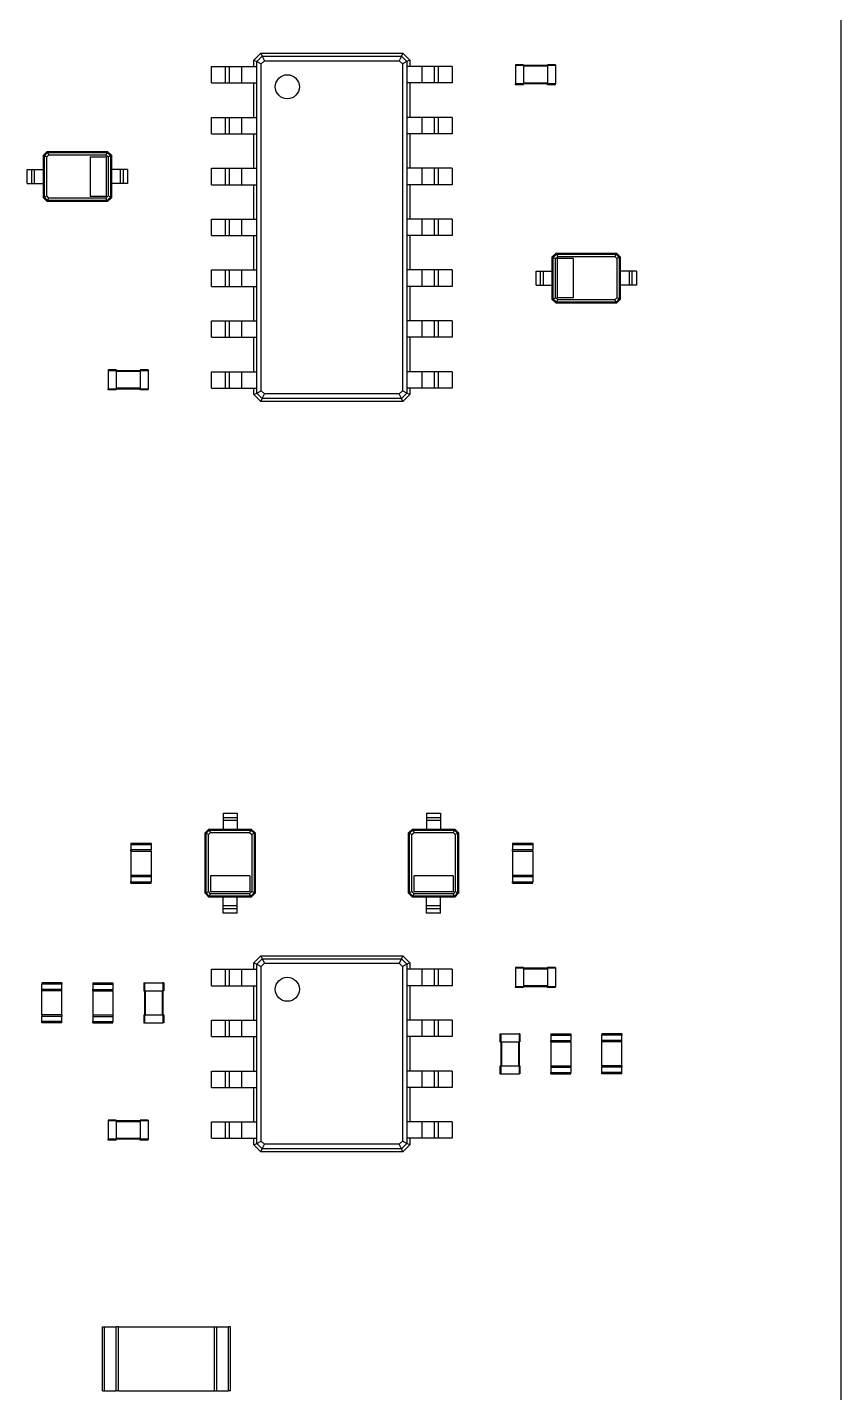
# Model space of a CAD drawing. Extents: x 437 to 795, y 364 to 621.
# Drawn here: x 754.4 to 795, y 492.4 to 560.6 of the extents above; entities that cross this region are included whole.
import ezdxf

# ---------------------------------------------------------------- set-up
doc = ezdxf.new("R2010")
doc.units = 0
doc.layers.get('0').update_dxf_attribs({"linetype": 'CONTINUOUS'})

msp = doc.modelspace()

# ---------------------------------------------------------------- linework, layer by layer
at = {"color": 7, "linetype": 'CONTINUOUS'}
for p, q in [((794.957, 594.445), (794.957, 449.665)), ((765.657, 558.98), (766.007, 559.33)), ((765.807, 558.905), (766.082, 559.18)), ((766.007, 559.33), (766.082, 559.18)), ((766.007, 559.33), (773.107, 559.33)), ((766.082, 559.18), (773.032, 559.18)), ((766.082, 559.18), (766.197, 558.95)), ((773.032, 559.18), (772.917, 558.95)), ((773.107, 559.33), (773.032, 559.18)), ((773.032, 559.18), (773.307, 558.905)), ((773.107, 559.33), (773.457, 558.98)), ((763.557, 557.84), (763.557, 558.66)), ((763.557, 558.66), (764.257, 558.66)), ((764.257, 557.84), (764.257, 558.66)), ((764.257, 558.66), (764.457, 558.66)), ((764.457, 557.84), (764.457, 558.66)), ((764.457, 558.66), (765.057, 558.66)), ((765.057, 557.84), (765.057, 558.66)), ((765.057, 558.66), (765.657, 558.66)), ((765.657, 558.98), (765.807, 558.905)), ((765.657, 558.66), (765.657, 558.98)), ((765.657, 558.66), (765.807, 558.66)), ((765.807, 558.905), (766.036, 558.79)), ((765.807, 558.66), (765.807, 558.905)), ((765.807, 557.84), (765.807, 558.66)), ((766.036, 558.79), (766.197, 558.95)), ((766.036, 542.47), (766.036, 558.79)), ((766.197, 558.95), (772.917, 558.95)), ((772.917, 558.95), (773.077, 558.79)), ((773.307, 558.905), (773.077, 558.79)), ((773.077, 558.79), (773.077, 542.47)), ((773.457, 558.98), (773.307, 558.905)), ((773.307, 558.905), (773.307, 558.66)), ((773.307, 558.66), (773.307, 557.84)), ((773.457, 558.66), (773.307, 558.66)), ((773.457, 558.98), (773.457, 558.66)), ((774.057, 558.66), (773.457, 558.66)), ((774.057, 558.66), (774.057, 557.84)), ((774.657, 558.66), (774.057, 558.66)), ((774.657, 558.66), (774.657, 557.84)), ((774.857, 558.66), (774.657, 558.66)), ((774.857, 558.66), (774.857, 557.84)), ((775.557, 558.66), (774.857, 558.66)), ((775.557, 558.66), (775.557, 557.84)), ((778.717, 558.75), (778.717, 558.71)), ((779.117, 558.75), (778.717, 558.75)), ((778.717, 558.71), (778.717, 557.79)), ((779.117, 558.71), (778.717, 558.71)), ((779.117, 558.75), (779.117, 558.71)), ((779.117, 558.71), (779.117, 557.79)), ((780.317, 558.71), (779.117, 558.71)), ((780.317, 558.67), (779.117, 558.67)), ((780.317, 558.75), (780.317, 558.71)), ((780.717, 558.75), (780.317, 558.75)), ((780.317, 558.71), (780.317, 557.79)), ((780.717, 558.71), (780.317, 558.71)), ((780.717, 558.75), (780.717, 558.71)), ((780.717, 558.71), (780.717, 557.79)), ((763.557, 557.84), (764.257, 557.84)), ((764.257, 557.84), (764.457, 557.84)), ((764.457, 557.84), (765.057, 557.84)), ((765.057, 557.84), (765.657, 557.84)), ((765.657, 557.84), (765.807, 557.84)), ((765.657, 556.12), (765.657, 557.84)), ((765.807, 556.12), (765.807, 557.84)), ((773.307, 557.84), (773.307, 556.12)), ((773.457, 557.84), (773.307, 557.84)), ((774.057, 557.84), (773.457, 557.84)), ((773.457, 557.84), (773.457, 556.12)), ((774.657, 557.84), (774.057, 557.84)), ((774.857, 557.84), (774.657, 557.84)), ((775.557, 557.84), (774.857, 557.84)), ((779.117, 557.79), (778.717, 557.79)), ((778.717, 557.75), (778.717, 557.79)), ((780.317, 557.83), (779.117, 557.83)), ((779.117, 557.75), (779.117, 557.79)), ((780.317, 557.79), (779.117, 557.79)), ((780.317, 557.75), (780.317, 557.79)), ((780.717, 557.79), (780.317, 557.79)), ((780.717, 557.75), (780.717, 557.79)), ((779.117, 557.75), (778.717, 557.75)), ((780.717, 557.75), (780.317, 557.75)), ((763.557, 555.3), (763.557, 556.12)), ((763.557, 556.12), (764.257, 556.12)), ((764.257, 555.3), (764.257, 556.12)), ((764.257, 556.12), (764.457, 556.12)), ((764.457, 555.3), (764.457, 556.12)), ((764.457, 556.12), (765.057, 556.12)), ((765.057, 555.3), (765.057, 556.12)), ((765.057, 556.12), (765.657, 556.12)), ((765.657, 556.12), (765.807, 556.12)), ((765.807, 555.3), (765.807, 556.12)), ((773.307, 556.12), (773.307, 555.3)), ((773.457, 556.12), (773.307, 556.12)), ((774.057, 556.12), (773.457, 556.12)), ((774.057, 556.12), (774.057, 555.3)), ((774.657, 556.12), (774.057, 556.12)), ((774.657, 556.12), (774.657, 555.3)), ((774.857, 556.12), (774.657, 556.12)), ((774.857, 556.12), (774.857, 555.3)), ((775.557, 556.12), (774.857, 556.12)), ((775.557, 556.12), (775.557, 555.3)), ((763.557, 555.3), (764.257, 555.3)), ((764.257, 555.3), (764.457, 555.3)), ((764.457, 555.3), (765.057, 555.3)), ((765.057, 555.3), (765.657, 555.3)), ((765.657, 555.3), (765.807, 555.3)), ((765.657, 553.58), (765.657, 555.3)), ((765.807, 553.58), (765.807, 555.3)), ((773.307, 555.3), (773.307, 553.58)), ((773.457, 555.3), (773.307, 555.3)), ((774.057, 555.3), (773.457, 555.3)), ((773.457, 555.3), (773.457, 553.58)), ((774.657, 555.3), (774.057, 555.3)), ((774.857, 555.3), (774.657, 555.3)), ((775.557, 555.3), (774.857, 555.3)), ((755.157, 554.23), (755.347, 554.42)), ((755.347, 554.42), (758.367, 554.42)), ((755.347, 554.42), (755.372, 554.37)), ((758.367, 554.42), (758.342, 554.37)), ((758.367, 554.42), (758.557, 554.23)), ((755.157, 553.52), (755.157, 554.23)), ((755.157, 554.23), (755.207, 554.205)), ((755.207, 554.205), (755.372, 554.37)), ((755.207, 554.205), (755.326, 554.145)), ((755.207, 553.52), (755.207, 554.205)), ((755.326, 554.145), (755.431, 554.25)), ((755.326, 552.195), (755.326, 554.145)), ((755.372, 554.37), (758.342, 554.37)), ((755.372, 554.37), (755.431, 554.25)), ((755.431, 554.25), (758.282, 554.25)), ((757.487, 554.15), (757.487, 552.189)), ((757.487, 554.15), (758.287, 554.15)), ((758.342, 554.37), (758.282, 554.25)), ((758.282, 554.25), (758.387, 554.145)), ((758.287, 554.15), (758.287, 552.189)), ((758.342, 554.37), (758.507, 554.205)), ((758.507, 554.205), (758.387, 554.145)), ((758.387, 554.145), (758.387, 552.195)), ((758.557, 554.23), (758.507, 554.205)), ((758.507, 554.205), (758.507, 553.52)), ((758.557, 554.23), (758.557, 553.52)), ((754.357, 552.82), (754.357, 553.52)), ((754.357, 553.52), (754.577, 553.52)), ((754.577, 552.82), (754.577, 553.52)), ((754.577, 553.52), (754.717, 553.52)), ((754.717, 552.82), (754.717, 553.52)), ((754.717, 553.52), (755.157, 553.52)), ((755.157, 552.82), (755.157, 553.52)), ((755.157, 553.52), (755.207, 553.52)), ((755.207, 552.82), (755.207, 553.52)), ((758.507, 553.52), (758.507, 552.82)), ((758.557, 553.52), (758.507, 553.52)), ((758.557, 553.52), (758.557, 552.82)), ((758.997, 553.52), (758.557, 553.52)), ((758.997, 553.52), (758.997, 552.82)), ((759.137, 553.52), (758.997, 553.52)), ((759.137, 553.52), (759.137, 552.82)), ((759.357, 553.52), (759.137, 553.52)), ((759.357, 553.52), (759.357, 552.82)), ((763.557, 552.76), (763.557, 553.58)), ((763.557, 553.58), (764.257, 553.58)), ((764.257, 552.76), (764.257, 553.58)), ((764.257, 553.58), (764.457, 553.58)), ((764.457, 552.76), (764.457, 553.58)), ((764.457, 553.58), (765.057, 553.58)), ((765.057, 552.76), (765.057, 553.58)), ((765.057, 553.58), (765.657, 553.58)), ((765.657, 553.58), (765.807, 553.58)), ((765.807, 552.76), (765.807, 553.58)), ((773.307, 553.58), (773.307, 552.76)), ((773.457, 553.58), (773.307, 553.58)), ((774.057, 553.58), (773.457, 553.58)), ((774.057, 553.58), (774.057, 552.76)), ((774.657, 553.58), (774.057, 553.58)), ((774.657, 553.58), (774.657, 552.76)), ((774.857, 553.58), (774.657, 553.58)), ((774.857, 553.58), (774.857, 552.76)), ((775.557, 553.58), (774.857, 553.58)), ((775.557, 553.58), (775.557, 552.76)), ((754.357, 552.82), (754.577, 552.82)), ((754.577, 552.82), (754.717, 552.82)), ((754.717, 552.82), (755.157, 552.82)), ((755.157, 552.82), (755.207, 552.82)), ((755.157, 552.11), (755.157, 552.82)), ((755.207, 552.135), (755.207, 552.82)), ((758.507, 552.82), (758.507, 552.135)), ((758.557, 552.82), (758.507, 552.82)), ((758.997, 552.82), (758.557, 552.82)), ((758.557, 552.82), (758.557, 552.11)), ((759.137, 552.82), (758.997, 552.82)), ((759.357, 552.82), (759.137, 552.82)), ((763.557, 552.76), (764.257, 552.76)), ((764.257, 552.76), (764.457, 552.76)), ((764.457, 552.76), (765.057, 552.76)), ((765.057, 552.76), (765.657, 552.76)), ((765.657, 552.76), (765.807, 552.76)), ((765.657, 551.04), (765.657, 552.76)), ((765.807, 551.04), (765.807, 552.76)), ((773.307, 552.76), (773.307, 551.04)), ((773.457, 552.76), (773.307, 552.76)), ((774.057, 552.76), (773.457, 552.76)), ((773.457, 552.76), (773.457, 551.04)), ((774.657, 552.76), (774.057, 552.76)), ((774.857, 552.76), (774.657, 552.76)), ((775.557, 552.76), (774.857, 552.76)), ((755.157, 552.11), (755.207, 552.135)), ((755.347, 551.92), (755.157, 552.11)), ((755.207, 552.135), (755.326, 552.195)), ((755.372, 551.97), (755.207, 552.135)), ((755.431, 552.089), (755.326, 552.195)), ((755.347, 551.92), (755.372, 551.97)), ((758.367, 551.92), (755.347, 551.92)), ((755.372, 551.97), (755.431, 552.089)), ((758.342, 551.97), (755.372, 551.97)), ((758.282, 552.089), (755.431, 552.089)), ((757.487, 552.189), (758.287, 552.189)), ((758.387, 552.195), (758.282, 552.089)), ((758.342, 551.97), (758.282, 552.089)), ((758.507, 552.135), (758.342, 551.97)), ((758.367, 551.92), (758.342, 551.97)), ((758.557, 552.11), (758.367, 551.92)), ((758.507, 552.135), (758.387, 552.195)), ((758.557, 552.11), (758.507, 552.135)), ((763.557, 550.22), (763.557, 551.04)), ((763.557, 551.04), (764.257, 551.04)), ((764.257, 550.22), (764.257, 551.04)), ((764.257, 551.04), (764.457, 551.04)), ((764.457, 550.22), (764.457, 551.04)), ((764.457, 551.04), (765.057, 551.04)), ((765.057, 550.22), (765.057, 551.04)), ((765.057, 551.04), (765.657, 551.04)), ((765.657, 551.04), (765.807, 551.04)), ((765.807, 550.22), (765.807, 551.04)), ((773.307, 551.04), (773.307, 550.22)), ((773.457, 551.04), (773.307, 551.04)), ((774.057, 551.04), (773.457, 551.04)), ((774.057, 551.04), (774.057, 550.22)), ((774.657, 551.04), (774.057, 551.04)), ((774.657, 551.04), (774.657, 550.22)), ((774.857, 551.04), (774.657, 551.04)), ((774.857, 551.04), (774.857, 550.22)), ((775.557, 551.04), (774.857, 551.04)), ((775.557, 551.04), (775.557, 550.22)), ((763.557, 550.22), (764.257, 550.22)), ((764.257, 550.22), (764.457, 550.22)), ((764.457, 550.22), (765.057, 550.22)), ((765.057, 550.22), (765.657, 550.22)), ((765.657, 548.5), (765.657, 550.22)), ((765.657, 550.22), (765.807, 550.22)), ((765.807, 548.5), (765.807, 550.22)), ((773.307, 550.22), (773.307, 548.5)), ((773.457, 550.22), (773.307, 550.22)), ((774.057, 550.22), (773.457, 550.22)), ((773.457, 550.22), (773.457, 548.5)), ((774.657, 550.22), (774.057, 550.22)), ((774.857, 550.22), (774.657, 550.22)), ((775.557, 550.22), (774.857, 550.22)), ((780.557, 549.15), (780.747, 549.34)), ((780.557, 549.15), (780.607, 549.125)), ((780.557, 548.44), (780.557, 549.15)), ((780.607, 549.125), (780.772, 549.29)), ((780.607, 549.125), (780.726, 549.065)), ((780.607, 548.44), (780.607, 549.125)), ((780.726, 549.065), (780.831, 549.17)), ((780.726, 547.115), (780.726, 549.065)), ((780.747, 549.34), (783.767, 549.34)), ((780.747, 549.34), (780.772, 549.29)), ((780.772, 549.29), (783.742, 549.29)), ((780.772, 549.29), (780.831, 549.17)), ((781.626, 549.07), (780.826, 549.07)), ((780.826, 547.109), (780.826, 549.07)), ((780.831, 549.17), (783.682, 549.17)), ((781.626, 547.109), (781.626, 549.07)), ((783.742, 549.29), (783.682, 549.17)), ((783.682, 549.17), (783.787, 549.065)), ((783.767, 549.34), (783.742, 549.29)), ((783.742, 549.29), (783.907, 549.125)), ((783.767, 549.34), (783.957, 549.15)), ((783.907, 549.125), (783.787, 549.065)), ((783.787, 549.065), (783.787, 547.115)), ((783.957, 549.15), (783.907, 549.125)), ((783.907, 549.125), (783.907, 548.44)), ((783.957, 549.15), (783.957, 548.44)), ((763.557, 547.68), (763.557, 548.5)), ((763.557, 548.5), (764.257, 548.5)), ((764.257, 547.68), (764.257, 548.5)), ((764.257, 548.5), (764.457, 548.5)), ((764.457, 547.68), (764.457, 548.5)), ((764.457, 548.5), (765.057, 548.5)), ((765.057, 547.68), (765.057, 548.5)), ((765.057, 548.5), (765.657, 548.5)), ((765.657, 548.5), (765.807, 548.5)), ((765.807, 547.68), (765.807, 548.5)), ((773.307, 548.5), (773.307, 547.68)), ((773.457, 548.5), (773.307, 548.5)), ((774.057, 548.5), (773.457, 548.5)), ((774.057, 548.5), (774.057, 547.68)), ((774.657, 548.5), (774.057, 548.5)), ((774.657, 548.5), (774.657, 547.68)), ((774.857, 548.5), (774.657, 548.5)), ((774.857, 548.5), (774.857, 547.68)), ((775.557, 548.5), (774.857, 548.5)), ((775.557, 548.5), (775.557, 547.68)), ((779.757, 547.74), (779.757, 548.44)), ((779.757, 548.44), (779.977, 548.44)), ((779.977, 547.74), (779.977, 548.44)), ((779.977, 548.44), (780.117, 548.44)), ((780.117, 547.74), (780.117, 548.44)), ((780.117, 548.44), (780.557, 548.44)), ((780.557, 547.74), (780.557, 548.44)), ((780.557, 548.44), (780.607, 548.44)), ((780.607, 547.74), (780.607, 548.44)), ((783.907, 548.44), (783.907, 547.74)), ((783.957, 548.44), (783.907, 548.44)), ((783.957, 548.44), (783.957, 547.74)), ((784.397, 548.44), (783.957, 548.44)), ((784.397, 548.44), (784.397, 547.74)), ((784.537, 548.44), (784.397, 548.44)), ((784.537, 548.44), (784.537, 547.74)), ((784.757, 548.44), (784.537, 548.44)), ((784.757, 548.44), (784.757, 547.74)), ((763.557, 547.68), (764.257, 547.68)), ((764.257, 547.68), (764.457, 547.68)), ((764.457, 547.68), (765.057, 547.68)), ((765.057, 547.68), (765.657, 547.68)), ((765.657, 547.68), (765.807, 547.68)), ((765.657, 545.96), (765.657, 547.68)), ((765.807, 545.96), (765.807, 547.68)), ((773.307, 547.68), (773.307, 545.96)), ((773.457, 547.68), (773.307, 547.68)), ((774.057, 547.68), (773.457, 547.68)), ((773.457, 547.68), (773.457, 545.96)), ((774.657, 547.68), (774.057, 547.68)), ((774.857, 547.68), (774.657, 547.68)), ((775.557, 547.68), (774.857, 547.68)), ((779.757, 547.74), (779.977, 547.74)), ((779.977, 547.74), (780.117, 547.74)), ((780.117, 547.74), (780.557, 547.74)), ((780.557, 547.74), (780.607, 547.74)), ((780.557, 547.03), (780.557, 547.74)), ((780.607, 547.055), (780.607, 547.74)), ((783.907, 547.74), (783.907, 547.055)), ((783.957, 547.74), (783.907, 547.74)), ((784.397, 547.74), (783.957, 547.74)), ((783.957, 547.74), (783.957, 547.03)), ((784.537, 547.74), (784.397, 547.74)), ((784.757, 547.74), (784.537, 547.74)), ((780.557, 547.03), (780.607, 547.055)), ((780.747, 546.84), (780.557, 547.03)), ((780.607, 547.055), (780.726, 547.115)), ((780.772, 546.89), (780.607, 547.055)), ((780.831, 547.009), (780.726, 547.115)), ((780.747, 546.84), (780.772, 546.89)), ((780.772, 546.89), (780.831, 547.009)), ((783.742, 546.89), (780.772, 546.89)), ((781.626, 547.109), (780.826, 547.109)), ((783.682, 547.009), (780.831, 547.009)), ((783.787, 547.115), (783.682, 547.009)), ((783.742, 546.89), (783.682, 547.009)), ((783.907, 547.055), (783.742, 546.89)), ((783.767, 546.84), (783.742, 546.89)), ((783.957, 547.03), (783.767, 546.84)), ((783.907, 547.055), (783.787, 547.115)), ((783.957, 547.03), (783.907, 547.055)), ((783.767, 546.84), (780.747, 546.84)), ((763.557, 545.14), (763.557, 545.96)), ((763.557, 545.96), (764.257, 545.96)), ((764.257, 545.14), (764.257, 545.96)), ((764.257, 545.96), (764.457, 545.96)), ((764.457, 545.14), (764.457, 545.96)), ((764.457, 545.96), (765.057, 545.96)), ((765.057, 545.14), (765.057, 545.96)), ((765.057, 545.96), (765.657, 545.96)), ((765.657, 545.96), (765.807, 545.96)), ((765.807, 545.14), (765.807, 545.96)), ((773.307, 545.96), (773.307, 545.14)), ((773.457, 545.96), (773.307, 545.96)), ((774.057, 545.96), (773.457, 545.96)), ((774.057, 545.96), (774.057, 545.14)), ((774.657, 545.96), (774.057, 545.96)), ((774.657, 545.96), (774.657, 545.14)), ((774.857, 545.96), (774.657, 545.96)), ((774.857, 545.96), (774.857, 545.14)), ((775.557, 545.96), (774.857, 545.96)), ((775.557, 545.96), (775.557, 545.14)), ((763.557, 545.14), (764.257, 545.14)), ((764.257, 545.14), (764.457, 545.14)), ((764.457, 545.14), (765.057, 545.14)), ((765.057, 545.14), (765.657, 545.14)), ((765.657, 543.42), (765.657, 545.14)), ((765.657, 545.14), (765.807, 545.14)), ((765.807, 543.42), (765.807, 545.14)), ((773.307, 545.14), (773.307, 543.42)), ((773.457, 545.14), (773.307, 545.14)), ((774.057, 545.14), (773.457, 545.14)), ((773.457, 545.14), (773.457, 543.42)), ((774.657, 545.14), (774.057, 545.14)), ((774.857, 545.14), (774.657, 545.14)), ((775.557, 545.14), (774.857, 545.14)), ((758.397, 543.51), (758.397, 543.47)), ((758.797, 543.51), (758.397, 543.51)), ((758.397, 543.47), (758.397, 542.55)), ((758.797, 543.47), (758.397, 543.47)), ((758.797, 543.51), (758.797, 543.47)), ((758.797, 543.47), (758.797, 542.55)), ((759.997, 543.47), (758.797, 543.47)), ((759.997, 543.51), (759.997, 543.47)), ((760.397, 543.51), (759.997, 543.51)), ((760.397, 543.47), (759.997, 543.47)), ((759.997, 543.47), (759.997, 542.55)), ((760.397, 543.51), (760.397, 543.47)), ((760.397, 543.47), (760.397, 542.55)), ((759.997, 543.43), (758.797, 543.43)), ((763.557, 542.6), (763.557, 543.42)), ((763.557, 543.42), (764.257, 543.42)), ((764.257, 542.6), (764.257, 543.42)), ((764.257, 543.42), (764.457, 543.42)), ((764.457, 542.6), (764.457, 543.42)), ((764.457, 543.42), (765.057, 543.42)), ((765.057, 542.6), (765.057, 543.42)), ((765.057, 543.42), (765.657, 543.42)), ((765.657, 543.42), (765.807, 543.42)), ((765.807, 542.6), (765.807, 543.42)), ((773.307, 543.42), (773.307, 542.6)), ((773.457, 543.42), (773.307, 543.42)), ((774.057, 543.42), (773.457, 543.42)), ((774.057, 543.42), (774.057, 542.6)), ((774.657, 543.42), (774.057, 543.42)), ((774.657, 543.42), (774.657, 542.6)), ((774.857, 543.42), (774.657, 543.42)), ((774.857, 543.42), (774.857, 542.6)), ((775.557, 543.42), (774.857, 543.42)), ((775.557, 543.42), (775.557, 542.6)), ((758.797, 542.55), (758.397, 542.55)), ((758.397, 542.51), (758.397, 542.55)), ((758.797, 542.51), (758.397, 542.51)), ((759.997, 542.59), (758.797, 542.59)), ((758.797, 542.51), (758.797, 542.55)), ((759.997, 542.55), (758.797, 542.55)), ((760.397, 542.55), (759.997, 542.55)), ((759.997, 542.51), (759.997, 542.55)), ((760.397, 542.51), (759.997, 542.51)), ((760.397, 542.51), (760.397, 542.55)), ((763.557, 542.6), (764.257, 542.6)), ((764.257, 542.6), (764.457, 542.6)), ((764.457, 542.6), (765.057, 542.6)), ((765.057, 542.6), (765.657, 542.6)), ((765.657, 542.6), (765.807, 542.6)), ((765.657, 542.28), (765.657, 542.6)), ((765.657, 542.28), (765.807, 542.355)), ((766.007, 541.93), (765.657, 542.28)), ((765.807, 542.355), (765.807, 542.6)), ((765.807, 542.355), (766.036, 542.47)), ((766.082, 542.08), (765.807, 542.355)), ((766.197, 542.309), (766.036, 542.47)), ((766.082, 542.08), (766.197, 542.309)), ((772.917, 542.309), (766.197, 542.309)), ((773.077, 542.47), (772.917, 542.309)), ((773.032, 542.08), (772.917, 542.309)), ((773.307, 542.355), (773.032, 542.08)), ((773.307, 542.355), (773.077, 542.47)), ((773.457, 542.28), (773.107, 541.93)), ((773.307, 542.6), (773.307, 542.355)), ((773.457, 542.6), (773.307, 542.6)), ((773.457, 542.28), (773.307, 542.355)), ((774.057, 542.6), (773.457, 542.6)), ((773.457, 542.6), (773.457, 542.28)), ((774.657, 542.6), (774.057, 542.6)), ((774.857, 542.6), (774.657, 542.6)), ((775.557, 542.6), (774.857, 542.6)), ((766.007, 541.93), (766.082, 542.08)), ((773.107, 541.93), (766.007, 541.93)), ((773.032, 542.08), (766.082, 542.08)), ((773.107, 541.93), (773.032, 542.08)), ((764.127, 521.38), (764.827, 521.38)), ((764.127, 521.38), (764.127, 521.16)), ((764.127, 521.16), (764.827, 521.16)), ((764.127, 521.16), (764.127, 521.02)), ((764.127, 521.02), (764.827, 521.02)), ((764.127, 521.02), (764.127, 520.58)), ((764.827, 521.38), (764.827, 521.16)), ((764.827, 521.16), (764.827, 521.02)), ((764.827, 521.02), (764.827, 520.58)), ((774.287, 521.38), (774.987, 521.38)), ((774.287, 521.38), (774.287, 521.16)), ((774.287, 521.16), (774.987, 521.16)), ((774.287, 521.16), (774.287, 521.02)), ((774.287, 521.02), (774.987, 521.02)), ((774.287, 521.02), (774.287, 520.58)), ((774.987, 521.38), (774.987, 521.16)), ((774.987, 521.16), (774.987, 521.02)), ((774.987, 521.02), (774.987, 520.58)), ((763.227, 520.39), (763.417, 520.58)), ((763.227, 520.39), (763.277, 520.365)), ((763.227, 517.37), (763.227, 520.39)), ((763.277, 520.365), (763.442, 520.53)), ((763.277, 520.365), (763.396, 520.305)), ((763.277, 517.395), (763.277, 520.365)), ((763.396, 520.305), (763.501, 520.41)), ((763.396, 517.455), (763.396, 520.305)), ((763.417, 520.58), (763.442, 520.53)), ((763.417, 520.58), (764.127, 520.58)), ((763.442, 520.53), (764.127, 520.53)), ((763.442, 520.53), (763.501, 520.41)), ((763.501, 520.41), (765.452, 520.41)), ((764.127, 520.58), (764.827, 520.58)), ((764.127, 520.58), (764.127, 520.53)), ((764.127, 520.53), (764.827, 520.53)), ((764.827, 520.58), (764.827, 520.53)), ((764.827, 520.58), (765.537, 520.58)), ((764.827, 520.53), (765.512, 520.53)), ((765.512, 520.53), (765.452, 520.41)), ((765.452, 520.41), (765.557, 520.305)), ((765.537, 520.58), (765.512, 520.53)), ((765.512, 520.53), (765.677, 520.365)), ((765.537, 520.58), (765.727, 520.39)), ((765.677, 520.365), (765.557, 520.305)), ((765.557, 520.305), (765.557, 517.455)), ((765.727, 520.39), (765.677, 520.365)), ((765.677, 520.365), (765.677, 517.395)), ((765.727, 520.39), (765.727, 517.37)), ((773.387, 520.39), (773.577, 520.58)), ((773.387, 520.39), (773.437, 520.365)), ((773.387, 517.37), (773.387, 520.39)), ((773.437, 520.365), (773.602, 520.53)), ((773.437, 517.395), (773.437, 520.365)), ((773.437, 520.365), (773.556, 520.305)), ((773.556, 520.305), (773.661, 520.41)), ((773.556, 517.455), (773.556, 520.305)), ((773.577, 520.58), (773.602, 520.53)), ((773.577, 520.58), (774.287, 520.58)), ((773.602, 520.53), (774.287, 520.53)), ((773.602, 520.53), (773.661, 520.41)), ((773.661, 520.41), (775.612, 520.41)), ((774.287, 520.58), (774.987, 520.58)), ((774.287, 520.58), (774.287, 520.53)), ((774.287, 520.53), (774.987, 520.53)), ((774.987, 520.58), (774.987, 520.53)), ((774.987, 520.58), (775.697, 520.58)), ((774.987, 520.53), (775.672, 520.53)), ((775.672, 520.53), (775.612, 520.41)), ((775.612, 520.41), (775.717, 520.305)), ((775.697, 520.58), (775.672, 520.53)), ((775.672, 520.53), (775.837, 520.365)), ((775.697, 520.58), (775.887, 520.39)), ((775.837, 520.365), (775.717, 520.305)), ((775.717, 520.305), (775.717, 517.455)), ((775.887, 520.39), (775.837, 520.365)), ((775.837, 520.365), (775.837, 517.395)), ((775.887, 520.39), (775.887, 517.37)), ((759.532, 519.88), (760.532, 519.88)), ((759.532, 519.88), (759.532, 519.81)), ((759.532, 519.81), (760.532, 519.81)), ((759.532, 519.81), (759.532, 519.55)), ((760.532, 519.88), (760.532, 519.81)), ((760.532, 519.81), (760.532, 519.55)), ((778.582, 519.88), (779.582, 519.88)), ((778.582, 519.88), (778.582, 519.81)), ((778.582, 519.81), (778.582, 519.55)), ((778.582, 519.81), (779.582, 519.81)), ((779.582, 519.88), (779.582, 519.81)), ((779.582, 519.81), (779.582, 519.55)), ((759.532, 519.48), (759.532, 519.55)), ((759.532, 519.55), (760.532, 519.55)), ((759.532, 519.48), (759.532, 518.28)), ((759.532, 519.48), (760.532, 519.48)), ((760.532, 519.48), (760.532, 519.55)), ((760.532, 519.48), (760.532, 518.28)), ((778.582, 519.55), (779.582, 519.55)), ((778.582, 519.48), (778.582, 519.55)), ((778.582, 519.48), (778.582, 518.28)), ((778.582, 519.48), (779.582, 519.48)), ((779.582, 519.48), (779.582, 519.55)), ((779.582, 519.48), (779.582, 518.28)), ((759.532, 518.28), (760.532, 518.28)), ((759.532, 518.28), (759.532, 518.21)), ((760.532, 518.28), (760.532, 518.21)), ((763.496, 518.249), (763.496, 517.449)), ((765.457, 518.249), (763.496, 518.249)), ((765.457, 518.249), (765.457, 517.449)), ((773.656, 518.249), (773.656, 517.449)), ((775.617, 518.249), (773.656, 518.249)), ((775.617, 518.249), (775.617, 517.449)), ((778.582, 518.28), (779.582, 518.28)), ((778.582, 518.28), (778.582, 518.21)), ((779.582, 518.28), (779.582, 518.21)), ((759.532, 518.21), (760.532, 518.21)), ((759.532, 518.21), (759.532, 517.95)), ((759.532, 517.88), (759.532, 517.95)), ((759.532, 517.95), (760.532, 517.95)), ((759.532, 517.88), (760.532, 517.88)), ((760.532, 518.21), (760.532, 517.95)), ((760.532, 517.88), (760.532, 517.95)), ((778.582, 518.21), (778.582, 517.95)), ((778.582, 518.21), (779.582, 518.21)), ((778.582, 517.95), (779.582, 517.95)), ((778.582, 517.88), (778.582, 517.95)), ((778.582, 517.88), (779.582, 517.88)), ((779.582, 518.21), (779.582, 517.95)), ((779.582, 517.88), (779.582, 517.95)), ((763.227, 517.37), (763.277, 517.395)), ((763.417, 517.18), (763.227, 517.37)), ((763.277, 517.395), (763.396, 517.455)), ((763.442, 517.23), (763.277, 517.395)), ((763.501, 517.349), (763.396, 517.455)), ((763.417, 517.18), (763.442, 517.23)), ((764.127, 517.18), (763.417, 517.18)), ((763.442, 517.23), (763.501, 517.349)), ((764.127, 517.23), (763.442, 517.23)), ((765.457, 517.449), (763.496, 517.449)), ((765.452, 517.349), (763.501, 517.349)), ((764.827, 517.23), (764.127, 517.23)), ((764.127, 517.18), (764.127, 517.23)), ((764.127, 516.74), (764.127, 517.18)), ((764.827, 517.18), (764.127, 517.18)), ((765.512, 517.23), (764.827, 517.23)), ((764.827, 517.18), (764.827, 517.23)), ((765.537, 517.18), (764.827, 517.18)), ((764.827, 516.74), (764.827, 517.18)), ((765.557, 517.455), (765.452, 517.349)), ((765.512, 517.23), (765.452, 517.349)), ((765.677, 517.395), (765.512, 517.23)), ((765.537, 517.18), (765.512, 517.23)), ((765.727, 517.37), (765.537, 517.18)), ((765.677, 517.395), (765.557, 517.455)), ((765.727, 517.37), (765.677, 517.395)), ((773.387, 517.37), (773.437, 517.395)), ((773.577, 517.18), (773.387, 517.37)), ((773.437, 517.395), (773.556, 517.455)), ((773.602, 517.23), (773.437, 517.395)), ((773.661, 517.349), (773.556, 517.455)), ((773.577, 517.18), (773.602, 517.23)), ((774.287, 517.18), (773.577, 517.18)), ((773.602, 517.23), (773.661, 517.349)), ((774.287, 517.23), (773.602, 517.23)), ((775.617, 517.449), (773.656, 517.449)), ((775.612, 517.349), (773.661, 517.349)), ((774.987, 517.23), (774.287, 517.23)), ((774.287, 517.18), (774.287, 517.23)), ((774.987, 517.18), (774.287, 517.18)), ((774.287, 516.74), (774.287, 517.18)), ((775.672, 517.23), (774.987, 517.23)), ((774.987, 517.18), (774.987, 517.23)), ((775.697, 517.18), (774.987, 517.18)), ((774.987, 516.74), (774.987, 517.18)), ((775.717, 517.455), (775.612, 517.349)), ((775.672, 517.23), (775.612, 517.349)), ((775.837, 517.395), (775.672, 517.23)), ((775.697, 517.18), (775.672, 517.23)), ((775.887, 517.37), (775.697, 517.18)), ((775.837, 517.395), (775.717, 517.455)), ((775.887, 517.37), (775.837, 517.395)), ((764.827, 516.74), (764.127, 516.74)), ((764.127, 516.6), (764.127, 516.74)), ((764.827, 516.6), (764.127, 516.6)), ((764.127, 516.38), (764.127, 516.6)), ((764.827, 516.38), (764.127, 516.38)), ((764.827, 516.6), (764.827, 516.74)), ((764.827, 516.38), (764.827, 516.6)), ((774.987, 516.74), (774.287, 516.74)), ((774.287, 516.6), (774.287, 516.74)), ((774.987, 516.6), (774.287, 516.6)), ((774.287, 516.38), (774.287, 516.6)), ((774.987, 516.38), (774.287, 516.38)), ((774.987, 516.6), (774.987, 516.74)), ((774.987, 516.38), (774.987, 516.6)), ((765.657, 513.905), (766.007, 514.255)), ((766.007, 514.255), (766.082, 514.105)), ((766.007, 514.255), (773.107, 514.255)), ((773.107, 514.255), (773.032, 514.105)), ((773.107, 514.255), (773.457, 513.905)), ((763.557, 512.755), (763.557, 513.575)), ((763.557, 513.575), (764.257, 513.575)), ((764.257, 512.755), (764.257, 513.575)), ((764.257, 513.575), (764.457, 513.575)), ((764.457, 512.755), (764.457, 513.575)), ((764.457, 513.575), (765.057, 513.575)), ((765.057, 512.755), (765.057, 513.575)), ((765.057, 513.575), (765.657, 513.575)), ((765.657, 513.905), (765.807, 513.83)), ((765.657, 513.575), (765.657, 513.905)), ((765.657, 513.575), (765.807, 513.575)), ((765.807, 513.83), (766.082, 514.105)), ((765.807, 513.83), (766.036, 513.715)), ((765.807, 513.575), (765.807, 513.83)), ((765.807, 512.755), (765.807, 513.575)), ((766.036, 513.715), (766.197, 513.875)), ((766.036, 504.995), (766.036, 513.715)), ((766.082, 514.105), (773.032, 514.105)), ((766.082, 514.105), (766.197, 513.875)), ((766.197, 513.875), (772.917, 513.875)), ((773.032, 514.105), (772.917, 513.875)), ((772.917, 513.875), (773.077, 513.715)), ((773.032, 514.105), (773.307, 513.83)), ((773.307, 513.83), (773.077, 513.715)), ((773.077, 513.715), (773.077, 504.995)), ((773.457, 513.905), (773.307, 513.83)), ((773.307, 513.83), (773.307, 513.575)), ((773.307, 513.575), (773.307, 512.755)), ((773.457, 513.575), (773.307, 513.575)), ((773.457, 513.905), (773.457, 513.575)), ((774.057, 513.575), (773.457, 513.575)), ((774.057, 513.575), (774.057, 512.755)), ((774.657, 513.575), (774.057, 513.575)), ((774.657, 513.575), (774.657, 512.755)), ((774.857, 513.575), (774.657, 513.575)), ((774.857, 513.575), (774.857, 512.755)), ((775.557, 513.575), (774.857, 513.575)), ((775.557, 513.575), (775.557, 512.755)), ((778.717, 513.665), (778.717, 513.625)), ((779.117, 513.665), (778.717, 513.665)), ((779.117, 513.625), (778.717, 513.625)), ((778.717, 513.625), (778.717, 512.705)), ((779.117, 513.665), (779.117, 513.625)), ((779.117, 513.625), (779.117, 512.705)), ((780.317, 513.625), (779.117, 513.625)), ((780.317, 513.585), (779.117, 513.585)), ((780.317, 513.665), (780.317, 513.625)), ((780.717, 513.665), (780.317, 513.665)), ((780.717, 513.625), (780.317, 513.625)), ((780.317, 513.625), (780.317, 512.705)), ((780.717, 513.665), (780.717, 513.625)), ((780.717, 513.625), (780.717, 512.705)), ((755.087, 512.895), (755.087, 512.825)), ((756.087, 512.895), (755.087, 512.895)), ((756.087, 512.825), (755.087, 512.825)), ((755.087, 512.565), (755.087, 512.825)), ((756.087, 512.895), (756.087, 512.825)), ((756.087, 512.565), (756.087, 512.825)), ((757.627, 512.895), (758.627, 512.895)), ((757.627, 512.895), (757.627, 512.825)), ((757.627, 512.825), (758.627, 512.825)), ((757.627, 512.825), (757.627, 512.565)), ((758.627, 512.895), (758.627, 512.825)), ((758.627, 512.825), (758.627, 512.565)), ((760.167, 512.895), (760.167, 512.495)), ((760.167, 512.895), (760.207, 512.895)), ((760.207, 512.895), (760.207, 512.495)), ((760.207, 512.895), (761.127, 512.895)), ((761.127, 512.895), (761.127, 512.495)), ((761.167, 512.895), (761.127, 512.895)), ((761.167, 512.895), (761.167, 512.495)), ((755.087, 512.495), (755.087, 512.565)), ((756.087, 512.565), (755.087, 512.565)), ((755.087, 511.295), (755.087, 512.495)), ((756.087, 512.495), (755.087, 512.495)), ((756.087, 512.495), (756.087, 512.565)), ((756.087, 511.295), (756.087, 512.495)), ((757.627, 512.495), (757.627, 512.565)), ((757.627, 512.565), (758.627, 512.565)), ((757.627, 512.495), (757.627, 511.295)), ((757.627, 512.495), (758.627, 512.495)), ((758.627, 512.495), (758.627, 512.565)), ((758.627, 512.495), (758.627, 511.295)), ((760.167, 512.495), (760.207, 512.495)), ((760.207, 512.495), (761.127, 512.495)), ((760.207, 512.495), (760.207, 511.295)), ((760.247, 512.495), (760.247, 511.295)), ((761.087, 512.495), (761.087, 511.295)), ((761.167, 512.495), (761.127, 512.495)), ((761.127, 512.495), (761.127, 511.295)), ((763.557, 512.755), (764.257, 512.755)), ((764.257, 512.755), (764.457, 512.755)), ((764.457, 512.755), (765.057, 512.755)), ((765.057, 512.755), (765.657, 512.755)), ((765.657, 512.755), (765.807, 512.755)), ((765.657, 511.035), (765.657, 512.755)), ((765.807, 511.035), (765.807, 512.755)), ((773.307, 512.755), (773.307, 511.035)), ((773.457, 512.755), (773.307, 512.755)), ((774.057, 512.755), (773.457, 512.755)), ((773.457, 512.755), (773.457, 511.035)), ((774.657, 512.755), (774.057, 512.755)), ((774.857, 512.755), (774.657, 512.755)), ((775.557, 512.755), (774.857, 512.755)), ((778.717, 512.665), (778.717, 512.705)), ((779.117, 512.705), (778.717, 512.705)), ((779.117, 512.665), (778.717, 512.665)), ((780.317, 512.745), (779.117, 512.745)), ((779.117, 512.665), (779.117, 512.705)), ((780.317, 512.705), (779.117, 512.705)), ((780.317, 512.665), (780.317, 512.705)), ((780.717, 512.705), (780.317, 512.705)), ((780.717, 512.665), (780.317, 512.665)), ((780.717, 512.665), (780.717, 512.705)), ((756.087, 511.295), (755.087, 511.295)), ((755.087, 511.295), (755.087, 511.225)), ((756.087, 511.225), (755.087, 511.225)), ((755.087, 510.965), (755.087, 511.225)), ((755.087, 510.895), (755.087, 510.965)), ((756.087, 510.965), (755.087, 510.965)), ((756.087, 510.895), (755.087, 510.895)), ((756.087, 511.295), (756.087, 511.225)), ((756.087, 510.965), (756.087, 511.225)), ((756.087, 510.895), (756.087, 510.965)), ((757.627, 511.295), (758.627, 511.295)), ((757.627, 511.295), (757.627, 511.225)), ((757.627, 511.225), (758.627, 511.225)), ((757.627, 511.225), (757.627, 510.965)), ((757.627, 510.895), (757.627, 510.965)), ((757.627, 510.965), (758.627, 510.965)), ((757.627, 510.895), (758.627, 510.895)), ((758.627, 511.295), (758.627, 511.225)), ((758.627, 511.225), (758.627, 510.965)), ((758.627, 510.895), (758.627, 510.965)), ((760.167, 511.295), (760.167, 510.895)), ((760.167, 511.295), (760.207, 511.295)), ((760.167, 510.895), (760.207, 510.895)), ((760.207, 511.295), (760.207, 510.895)), ((760.207, 511.295), (761.127, 511.295)), ((760.207, 510.895), (761.127, 510.895)), ((761.127, 511.295), (761.127, 510.895)), ((761.167, 511.295), (761.127, 511.295)), ((761.167, 510.895), (761.127, 510.895)), ((761.167, 511.295), (761.167, 510.895)), ((763.557, 510.215), (763.557, 511.035)), ((763.557, 511.035), (764.257, 511.035)), ((764.257, 510.215), (764.257, 511.035)), ((764.257, 511.035), (764.457, 511.035)), ((764.457, 510.215), (764.457, 511.035)), ((764.457, 511.035), (765.057, 511.035)), ((765.057, 510.215), (765.057, 511.035)), ((765.057, 511.035), (765.657, 511.035)), ((765.657, 511.035), (765.807, 511.035)), ((765.807, 510.215), (765.807, 511.035)), ((773.307, 511.035), (773.307, 510.215)), ((773.457, 511.035), (773.307, 511.035)), ((774.057, 511.035), (773.457, 511.035)), ((774.057, 511.035), (774.057, 510.215)), ((774.657, 511.035), (774.057, 511.035)), ((774.657, 511.035), (774.657, 510.215)), ((774.857, 511.035), (774.657, 511.035)), ((774.857, 511.035), (774.857, 510.215)), ((775.557, 511.035), (774.857, 511.035)), ((775.557, 511.035), (775.557, 510.215)), ((763.557, 510.215), (764.257, 510.215)), ((764.257, 510.215), (764.457, 510.215)), ((764.457, 510.215), (765.057, 510.215)), ((765.057, 510.215), (765.657, 510.215)), ((765.657, 510.215), (765.807, 510.215)), ((765.657, 508.495), (765.657, 510.215)), ((765.807, 508.495), (765.807, 510.215)), ((773.307, 510.215), (773.307, 508.495)), ((773.457, 510.215), (773.307, 510.215)), ((774.057, 510.215), (773.457, 510.215)), ((773.457, 510.215), (773.457, 508.495)), ((774.657, 510.215), (774.057, 510.215)), ((774.857, 510.215), (774.657, 510.215)), ((775.557, 510.215), (774.857, 510.215)), ((777.947, 510.355), (777.947, 509.955)), ((777.947, 510.355), (777.987, 510.355)), ((777.987, 510.355), (777.987, 509.955)), ((777.987, 510.355), (778.907, 510.355)), ((778.907, 510.355), (778.907, 509.955)), ((778.947, 510.355), (778.907, 510.355)), ((778.947, 510.355), (778.947, 509.955)), ((780.487, 510.355), (781.487, 510.355)), ((780.487, 510.355), (780.487, 510.285)), ((780.487, 510.285), (781.487, 510.285)), ((780.487, 510.285), (780.487, 510.025)), ((781.487, 510.355), (781.487, 510.285)), ((781.487, 510.285), (781.487, 510.025)), ((783.027, 510.355), (783.027, 510.285)), ((784.027, 510.355), (783.027, 510.355)), ((784.027, 510.285), (783.027, 510.285)), ((783.027, 510.025), (783.027, 510.285)), ((784.027, 510.355), (784.027, 510.285)), ((784.027, 510.025), (784.027, 510.285)), ((777.947, 509.955), (777.987, 509.955)), ((777.987, 509.955), (778.907, 509.955)), ((777.987, 509.955), (777.987, 508.755)), ((778.027, 509.955), (778.027, 508.755)), ((778.867, 509.955), (778.867, 508.755)), ((778.947, 509.955), (778.907, 509.955)), ((778.907, 509.955), (778.907, 508.755)), ((780.487, 509.955), (780.487, 510.025)), ((780.487, 510.025), (781.487, 510.025)), ((780.487, 509.955), (780.487, 508.755)), ((780.487, 509.955), (781.487, 509.955)), ((781.487, 509.955), (781.487, 510.025)), ((781.487, 509.955), (781.487, 508.755)), ((784.027, 510.025), (783.027, 510.025)), ((783.027, 509.955), (783.027, 510.025)), ((783.027, 508.755), (783.027, 509.955)), ((784.027, 509.955), (783.027, 509.955)), ((784.027, 509.955), (784.027, 510.025)), ((784.027, 508.755), (784.027, 509.955)), ((777.947, 508.755), (777.947, 508.355)), ((777.947, 508.755), (777.987, 508.755)), ((777.987, 508.755), (777.987, 508.355)), ((777.987, 508.755), (778.907, 508.755)), ((778.907, 508.755), (778.907, 508.355)), ((778.947, 508.755), (778.907, 508.755)), ((778.947, 508.755), (778.947, 508.355)), ((780.487, 508.755), (780.487, 508.685)), ((780.487, 508.755), (781.487, 508.755)), ((781.487, 508.755), (781.487, 508.685)), ((783.027, 508.755), (783.027, 508.685)), ((784.027, 508.755), (783.027, 508.755)), ((784.027, 508.755), (784.027, 508.685)), ((763.557, 507.675), (763.557, 508.495)), ((763.557, 508.495), (764.257, 508.495)), ((764.257, 507.675), (764.257, 508.495)), ((764.257, 508.495), (764.457, 508.495)), ((764.457, 507.675), (764.457, 508.495)), ((764.457, 508.495), (765.057, 508.495)), ((765.057, 507.675), (765.057, 508.495)), ((765.057, 508.495), (765.657, 508.495)), ((765.657, 508.495), (765.807, 508.495)), ((765.807, 507.675), (765.807, 508.495)), ((773.307, 508.495), (773.307, 507.675)), ((773.457, 508.495), (773.307, 508.495)), ((774.057, 508.495), (773.457, 508.495)), ((774.057, 508.495), (774.057, 507.675)), ((774.657, 508.495), (774.057, 508.495)), ((774.657, 508.495), (774.657, 507.675)), ((774.857, 508.495), (774.657, 508.495)), ((774.857, 508.495), (774.857, 507.675)), ((775.557, 508.495), (774.857, 508.495)), ((775.557, 508.495), (775.557, 507.675)), ((777.947, 508.355), (777.987, 508.355)), ((777.987, 508.355), (778.907, 508.355)), ((778.947, 508.355), (778.907, 508.355)), ((780.487, 508.685), (780.487, 508.425)), ((780.487, 508.685), (781.487, 508.685)), ((780.487, 508.355), (780.487, 508.425)), ((780.487, 508.425), (781.487, 508.425)), ((780.487, 508.355), (781.487, 508.355)), ((781.487, 508.685), (781.487, 508.425)), ((781.487, 508.355), (781.487, 508.425)), ((784.027, 508.685), (783.027, 508.685)), ((783.027, 508.425), (783.027, 508.685)), ((784.027, 508.425), (783.027, 508.425)), ((783.027, 508.355), (783.027, 508.425)), ((784.027, 508.355), (783.027, 508.355)), ((784.027, 508.425), (784.027, 508.685)), ((784.027, 508.355), (784.027, 508.425)), ((763.557, 507.675), (764.257, 507.675)), ((764.257, 507.675), (764.457, 507.675)), ((764.457, 507.675), (765.057, 507.675)), ((765.057, 507.675), (765.657, 507.675)), ((765.657, 505.955), (765.657, 507.675)), ((765.657, 507.675), (765.807, 507.675)), ((765.807, 505.955), (765.807, 507.675)), ((773.307, 507.675), (773.307, 505.955)), ((773.457, 507.675), (773.307, 507.675)), ((774.057, 507.675), (773.457, 507.675)), ((773.457, 507.675), (773.457, 505.955)), ((774.657, 507.675), (774.057, 507.675)), ((774.857, 507.675), (774.657, 507.675)), ((775.557, 507.675), (774.857, 507.675)), ((758.397, 506.045), (758.397, 506.005)), ((758.797, 506.045), (758.397, 506.045)), ((758.797, 506.005), (758.397, 506.005)), ((758.397, 506.005), (758.397, 505.085)), ((758.797, 506.045), (758.797, 506.005)), ((758.797, 506.005), (758.797, 505.085)), ((759.997, 506.005), (758.797, 506.005)), ((759.997, 505.965), (758.797, 505.965)), ((759.997, 506.045), (759.997, 506.005)), ((760.397, 506.045), (759.997, 506.045)), ((760.397, 506.005), (759.997, 506.005)), ((759.997, 506.005), (759.997, 505.085)), ((760.397, 506.045), (760.397, 506.005)), ((760.397, 506.005), (760.397, 505.085)), ((763.557, 505.135), (763.557, 505.955)), ((763.557, 505.955), (764.257, 505.955)), ((764.257, 505.135), (764.257, 505.955)), ((764.257, 505.955), (764.457, 505.955)), ((764.457, 505.135), (764.457, 505.955)), ((764.457, 505.955), (765.057, 505.955)), ((765.057, 505.135), (765.057, 505.955)), ((765.057, 505.955), (765.657, 505.955)), ((765.657, 505.955), (765.807, 505.955)), ((765.807, 505.135), (765.807, 505.955)), ((773.307, 505.955), (773.307, 505.135)), ((773.457, 505.955), (773.307, 505.955)), ((774.057, 505.955), (773.457, 505.955)), ((774.057, 505.955), (774.057, 505.135)), ((774.657, 505.955), (774.057, 505.955)), ((774.657, 505.955), (774.657, 505.135)), ((774.857, 505.955), (774.657, 505.955)), ((774.857, 505.955), (774.857, 505.135)), ((775.557, 505.955), (774.857, 505.955)), ((775.557, 505.955), (775.557, 505.135)), ((758.397, 505.045), (758.397, 505.085)), ((758.797, 505.085), (758.397, 505.085)), ((758.797, 505.045), (758.397, 505.045)), ((759.997, 505.125), (758.797, 505.125)), ((758.797, 505.045), (758.797, 505.085)), ((759.997, 505.085), (758.797, 505.085)), ((760.397, 505.085), (759.997, 505.085)), ((759.997, 505.045), (759.997, 505.085)), ((760.397, 505.045), (759.997, 505.045)), ((760.397, 505.045), (760.397, 505.085)), ((763.557, 505.135), (764.257, 505.135)), ((764.257, 505.135), (764.457, 505.135)), ((764.457, 505.135), (765.057, 505.135)), ((765.057, 505.135), (765.657, 505.135)), ((765.657, 504.805), (765.657, 505.135)), ((765.657, 505.135), (765.807, 505.135)), ((765.657, 504.805), (765.807, 504.88)), ((766.007, 504.455), (765.657, 504.805)), ((765.807, 504.88), (765.807, 505.135)), ((765.807, 504.88), (766.036, 504.995)), ((766.082, 504.605), (765.807, 504.88)), ((766.007, 504.455), (766.082, 504.605)), ((766.197, 504.834), (766.036, 504.995)), ((766.082, 504.605), (766.197, 504.834)), ((773.032, 504.605), (766.082, 504.605)), ((772.917, 504.834), (766.197, 504.834)), ((773.077, 504.995), (772.917, 504.834)), ((773.032, 504.605), (772.917, 504.834)), ((773.307, 504.88), (773.032, 504.605)), ((773.107, 504.455), (773.032, 504.605)), ((773.307, 504.88), (773.077, 504.995)), ((773.457, 504.805), (773.107, 504.455)), ((773.307, 505.135), (773.307, 504.88)), ((773.457, 505.135), (773.307, 505.135)), ((773.457, 504.805), (773.307, 504.88)), ((774.057, 505.135), (773.457, 505.135)), ((773.457, 505.135), (773.457, 504.805)), ((774.657, 505.135), (774.057, 505.135)), ((774.857, 505.135), (774.657, 505.135)), ((775.557, 505.135), (774.857, 505.135)), ((773.107, 504.455), (766.007, 504.455)), ((758.102, 492.515), (758.102, 495.715)), ((758.102, 495.715), (758.212, 495.715)), ((758.212, 492.515), (758.212, 495.715)), ((758.212, 495.715), (758.792, 495.715)), ((758.792, 492.515), (758.792, 495.715)), ((758.902, 495.715), (758.792, 495.715)), ((758.902, 495.715), (763.702, 495.715)), ((758.902, 492.515), (758.902, 495.715)), ((763.702, 492.515), (763.702, 495.715)), ((763.702, 495.715), (763.812, 495.715)), ((763.812, 492.515), (763.812, 495.715)), ((763.812, 495.715), (764.392, 495.715)), ((764.392, 492.515), (764.392, 495.715)), ((764.502, 495.715), (764.392, 495.715)), ((764.502, 492.515), (764.502, 495.715)), ((758.102, 492.515), (758.212, 492.515)), ((758.212, 492.515), (758.792, 492.515)), ((758.902, 492.515), (758.792, 492.515)), ((758.902, 492.515), (763.702, 492.515)), ((763.702, 492.515), (763.812, 492.515)), ((763.812, 492.515), (764.392, 492.515)), ((764.502, 492.515), (764.392, 492.515))]:
    msp.add_line(p, q, dxfattribs=at)
for centre in [(767.336, 557.65), (767.336, 512.575)]:
    msp.add_circle(centre, 0.6, dxfattribs=at)

doc.saveas('drawing.dxf')
